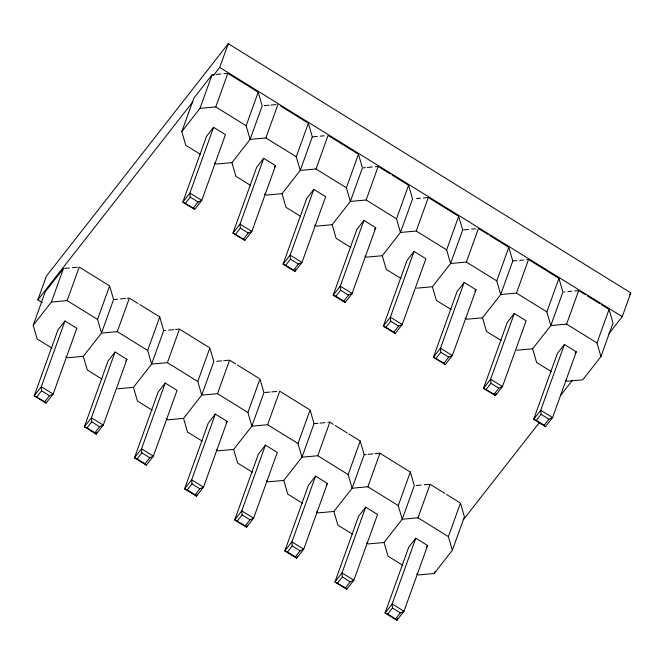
<?xml version="1.0" encoding="UTF-8"?>
<svg xmlns="http://www.w3.org/2000/svg" width="664" height="664" viewBox="0 0 664 664"><rect width="100%" height="100%" fill="white"/><g stroke="black" fill="none" stroke-linecap="round" stroke-linejoin="round"><path stroke-width="1" d="M42.239 302.635L37.84 299.904L46.389 276.141L228.267 43.675L630.8 292.874L622.243 316.645L608.838 333.768M51.925 348.085L37.159 338.947L33.2 325.294L45.276 291.753L62.831 269.31M33.2 325.294L51.385 302.045L63.462 268.505M51.385 302.045L67.155 300.601L79.232 267.069L109.618 285.877L97.542 319.417L101.509 333.071L83.315 356.319L67.545 357.755L65.811 356.684M64.981 320.986L41.301 386.747L34.221 395.802L46.057 403.131L53.145 394.076L76.816 328.315L64.981 320.986L57.892 330.041L34.221 395.802L44.787 401.72L46.057 403.131M109.9 286.856L113.577 299.53L101.509 333.071L117.279 331.635L147.665 350.443L151.624 364.096L133.439 387.344L117.669 388.789M200.528 154.397L185.762 145.267L181.803 131.605L193.88 98.073L212.065 74.825L214.04 74.642M117.279 331.635L129.355 298.094L127.38 298.277M181.803 131.605L199.988 108.365L212.065 74.825M115.096 352.02L91.424 417.772L84.336 426.827L96.172 434.156L103.26 425.101L126.932 359.349L115.096 352.02L108.008 361.075L84.336 426.827L87.017 427.865L94.91 432.745L96.172 434.156L96.869 432.222M213.327 75.596L219.709 67.446L228.267 43.675M199.988 108.365L215.758 106.921L227.835 73.38L258.221 92.196L262.189 105.85L250.112 139.39L231.927 162.638L216.149 164.074L214.414 163.004M213.584 127.305L189.904 193.058L182.824 202.122L194.66 209.45L201.748 200.395L225.42 134.634L213.584 127.305L206.496 136.361L182.824 202.122L193.39 208.04L194.66 209.45M147.665 350.443L159.742 316.902L139.772 304.544M159.742 316.902L163.701 330.564L151.624 364.096L167.394 362.66L197.781 381.468L201.748 395.13L183.554 418.37L167.785 419.814L166.05 418.735M264.538 194.029L266.272 195.1L282.042 193.664L300.228 170.416L296.268 156.762L265.882 137.946L250.112 139.39L246.153 125.737L258.221 92.196M167.394 362.66L179.471 329.12L209.857 347.936L197.781 381.468M165.22 383.045L141.54 448.798L134.46 457.853L146.296 465.19L153.384 456.126L177.056 390.374L165.22 383.045L158.132 392.1L134.46 457.853L137.133 458.89L145.026 463.779L146.296 465.19M265.882 137.946L277.959 104.414M263.699 158.331L240.028 224.092L232.939 233.147L244.775 240.476L251.863 231.421L275.535 165.66L263.699 158.331L256.611 167.386L232.939 233.147L243.514 239.065L244.775 240.476M296.268 156.762L308.345 123.222M210.139 348.907L213.816 361.589L201.748 395.13L217.518 393.686L229.595 360.145L235.67 363.913M308.627 124.201L312.304 136.875L300.228 170.416L315.998 168.98L346.392 187.787L350.351 201.441L332.166 224.689L316.388 226.133L314.653 225.054M215.335 414.07L191.664 479.831L184.575 488.887L196.411 496.216L203.499 487.16L227.171 421.399L215.335 414.07L208.247 423.126L184.575 488.887L187.256 489.916L195.15 494.804L196.411 496.216L197.108 494.282M315.998 168.98L328.074 135.439M313.823 189.364L290.143 255.117L283.063 264.172L294.899 271.501L301.987 262.446L325.659 196.693L313.823 189.364L306.735 198.42L283.063 264.172L285.736 265.21L293.629 270.09L294.899 271.501L295.596 269.567M266.289 480.794L268.024 481.865L283.794 480.429L301.987 457.181L298.02 443.527L267.633 424.719L251.863 426.155L247.904 412.502L259.981 378.961L263.94 392.615L251.863 426.155L233.678 449.404L217.908 450.839L216.173 449.769M346.392 187.787L358.46 154.247L328.946 135.979M267.633 424.719L279.71 391.179L310.096 409.987L298.02 443.527M265.451 445.096L241.779 510.857L234.699 519.912L246.535 527.241L253.623 518.186L277.295 452.425L265.451 445.096L258.371 454.159L234.699 519.912L245.265 525.83L246.535 527.241L247.232 525.307M365.383 167.635L362.428 167.909L350.351 201.441L366.121 200.005L378.198 166.465L390.349 173.993M363.938 220.39L340.267 286.142L333.179 295.198L345.014 302.535L352.103 293.471L375.774 227.719L363.938 220.39L356.85 229.445L333.179 295.198L335.859 296.235L343.753 301.124L345.014 302.535M310.378 410.966L314.055 423.649L301.987 457.181L317.757 455.745L348.143 474.552L352.103 488.214L333.917 511.454L318.147 512.899L316.413 511.819M364.777 256.08L366.511 257.159L382.281 255.715L400.467 232.475L396.508 218.821L408.584 185.281L392.084 175.064M317.757 455.745L329.834 422.204L333.303 424.354M315.574 476.129L291.903 541.882L284.814 550.937L296.65 558.266L303.738 549.211L327.41 483.458L315.574 476.129L308.486 485.185L284.814 550.937L287.495 551.975L295.389 556.855L296.65 558.266L297.347 556.332M408.584 185.281L412.543 198.934L400.467 232.475L416.237 231.031L428.313 197.498L458.699 216.306L446.631 249.847L450.59 263.5L432.405 286.748L416.627 288.184M414.062 251.415L390.382 317.176L383.302 326.231L395.138 333.56L402.226 324.505L425.898 258.744L414.062 251.415L406.974 260.471L383.302 326.231L385.975 327.261L393.868 332.149L395.138 333.56M348.143 474.552L360.22 441.02L348.932 434.032M360.22 441.02L364.179 454.674L352.103 488.214L367.873 486.77L398.259 505.586L402.226 519.24L384.033 542.488L368.263 543.924L366.528 542.853M367.873 486.77L379.949 453.23L410.335 472.046L414.294 485.699L402.226 519.24L417.996 517.795L448.383 536.612L452.342 550.265L434.156 573.513L418.386 574.949L416.652 573.879M365.69 507.155L342.018 572.908L334.93 581.971L346.774 589.3L353.862 580.236L377.534 514.484L365.69 507.155L358.61 516.21L334.93 581.971L345.504 587.889L346.774 589.3M458.982 217.286L462.667 229.96L450.59 263.5L466.36 262.064L478.437 228.524L487.982 234.433M464.177 282.441L440.506 348.202L433.418 357.257L445.254 364.586L452.342 355.531L476.013 289.77L464.177 282.441L457.089 291.504L433.418 357.257L443.992 363.175L445.254 364.586M398.259 505.586L410.335 472.046M465.016 318.139L466.75 319.218L482.52 317.774L500.706 294.526L496.747 280.872L508.823 247.332L489.717 235.512M417.996 517.795L430.073 484.264L444.83 493.394M509.105 248.311L512.782 260.993L500.706 294.526L516.476 293.09L546.862 311.897L550.829 325.559L532.636 348.799L516.866 350.243M415.813 538.18L392.142 603.941L385.054 612.996L396.889 620.325L403.978 611.27L427.649 545.509L415.813 538.18L408.725 547.236L385.054 612.996L387.734 614.026L395.628 618.914L396.889 620.325L397.587 618.391M516.476 293.09L528.552 259.549L526.585 259.732M514.301 313.474L490.621 379.227L483.541 388.282L495.377 395.611L502.465 386.556L526.137 320.803L514.301 313.474L507.213 322.53L483.541 388.282L494.107 394.2L495.377 395.611L496.074 393.677M434.156 573.513L434.845 571.596M448.383 536.612L460.459 503.071M452.342 550.265L464.418 516.725L460.741 504.051M546.862 311.897L558.939 278.365L529.424 260.089M564.873 291.836L562.898 292.019L550.829 325.559L566.599 324.115L578.676 290.575L585.615 294.874M564.417 344.5L540.745 410.252L533.657 419.316L545.493 426.645L552.581 417.581L576.252 351.829L564.417 344.5L557.328 353.555L533.657 419.316L536.338 420.345L544.231 425.234L545.493 426.645M565.255 380.198L566.99 381.269L582.76 379.833L600.945 356.585L596.986 342.931L609.062 309.391L601.244 304.552M600.945 356.585L613.021 323.044L609.344 310.362M37.84 299.904L192.909 101.7M185.497 203.151L190.219 197.117L189.904 193.058L201.748 200.395L198.113 201.997L193.39 208.04M36.894 396.831L41.616 390.797L41.301 386.747L53.145 394.076L49.509 395.686L44.787 401.72M274.356 167.17L275.535 165.66M125.753 360.851L126.932 359.349M235.62 234.176L240.343 228.142L240.028 224.092L251.863 231.421L248.236 233.031L243.514 239.065M87.017 427.865L91.74 421.823L91.424 417.772L103.26 425.101L99.633 426.711L94.91 432.745M285.736 265.21L290.458 259.167L290.143 255.117L301.987 262.446L298.352 264.056L293.629 270.09M137.133 458.89L141.855 452.848L141.54 448.798L153.384 456.126L149.749 457.737L145.026 463.779M374.596 229.229L375.774 227.719M225.992 422.91L227.171 421.399M335.859 296.235L340.582 290.193L340.267 286.142L352.103 293.471L348.476 295.082L343.753 301.124M187.256 489.916L191.979 483.882L191.664 479.831L203.499 487.16L199.872 488.762L195.15 494.804M385.975 327.261L390.698 321.227L390.382 317.176L402.226 324.505L398.591 326.107L393.868 332.149M237.372 520.941L242.094 514.907L241.779 510.857L253.623 518.186L249.988 519.796L245.265 525.83M474.835 291.28L476.013 289.77M326.231 484.969L327.41 483.458M436.099 358.286L440.821 352.252L440.506 348.202L452.342 355.531L448.715 357.141L443.992 363.175M287.495 551.975L292.218 545.933L291.903 541.882L303.738 549.211L300.111 550.821L295.389 556.855M486.214 389.32L490.937 383.277L490.621 379.227L502.465 386.556L498.83 388.166L494.107 394.2M337.611 583L342.333 576.966L342.018 572.908L353.862 580.236L350.227 581.847L345.504 587.889M575.074 353.339L576.252 351.829M426.471 547.02L427.649 545.509M629.522 294.509L630.8 292.874M536.338 420.345L541.06 414.311L540.745 410.252L552.581 417.581L548.954 419.191L544.231 425.234M387.734 614.026L392.457 607.992L392.142 603.941L403.978 611.27L400.351 612.872L395.628 618.914M463.347 519.738L539.284 422.677M560.341 395.761L572.468 380.264M216.007 74.459L220.938 74.011M223.892 73.745L227.835 73.38M264.156 105.667L269.086 105.219M271.053 105.045L275.983 104.588M312.304 136.875L317.234 136.427M320.189 136.161L324.132 135.796M367.35 167.452L372.28 167.004M375.235 166.739L378.198 166.465M416.486 198.577L420.428 198.212M423.383 197.947L427.325 197.582M463.646 229.868L468.576 229.42M471.531 229.155L475.474 228.789M64.45 268.414L69.38 267.966M72.335 267.7L77.265 267.243M512.782 260.993L516.725 260.628M519.68 260.363L523.622 259.998M113.577 299.53L117.528 299.173M120.483 298.908L125.413 298.451M567.828 291.571L571.77 291.206M574.734 290.94L578.676 290.575M163.701 330.564L165.676 330.382M168.631 330.108L173.561 329.659M175.528 329.485L179.471 329.12M216.779 361.316L221.71 360.867M223.677 360.693L228.607 360.237M264.928 392.524L269.858 392.075M271.825 391.901L276.755 391.445M314.055 423.649L317.998 423.283M319.973 423.101L324.903 422.653M327.858 422.387L329.834 422.204M364.179 454.674L366.146 454.491M368.122 454.309L373.052 453.861M375.019 453.686L379.949 453.23M416.27 485.517L421.2 485.069M424.155 484.803L429.085 484.346M219.709 67.446L622.243 316.645M280.557 106.024L307.474 122.682M587.358 295.953L599.509 303.481M215.758 106.921L246.153 125.737M366.121 200.005L396.508 218.821M416.237 231.031L446.631 249.847M466.36 262.064L496.747 280.872M566.599 324.115L596.986 342.931M250.643 185.43L235.886 176.292L231.927 162.638M300.767 216.456L286.001 207.317L282.042 193.664M350.882 247.481L336.125 238.343L332.166 224.689M401.006 278.515L386.24 269.377L382.281 255.715M451.122 309.54L436.364 300.402L432.405 286.748M501.237 340.566L486.48 331.427L482.52 317.774M551.361 371.591L536.603 362.461L532.636 348.799M190.219 197.117L198.113 201.997M240.343 228.142L248.236 233.031M290.458 259.167L298.352 264.056M340.582 290.193L348.476 295.082M390.698 321.227L398.591 326.107M440.821 352.252L448.715 357.141M490.937 383.277L498.83 388.166M541.06 414.311L548.954 419.191M130.219 298.634L138.037 303.473M237.405 364.984L259.109 378.422M335.038 425.433L347.197 432.953M446.565 494.472L459.588 502.532M67.155 300.601L97.542 319.417M217.518 393.686L247.904 412.502M102.04 379.111L87.283 369.972L83.315 356.319M152.156 410.136L137.398 400.998L133.439 387.344M202.279 441.17L187.522 432.032L183.554 418.37M252.395 472.195L237.637 463.057L233.678 449.404M302.518 503.221L287.761 494.082L283.794 480.429M352.634 534.246L337.876 525.116L333.917 511.454M402.757 565.28L388 556.141L384.033 542.488M41.616 390.797L49.509 395.686M91.74 421.823L99.633 426.711M141.855 452.848L149.749 457.737M191.979 483.882L199.872 488.762M242.094 514.907L249.988 519.796M292.218 545.933L300.111 550.821M342.333 576.966L350.227 581.847M392.457 607.992L400.351 612.872M558.939 278.365L562.615 291.039M358.46 154.247L362.137 166.93"/></g></svg>
